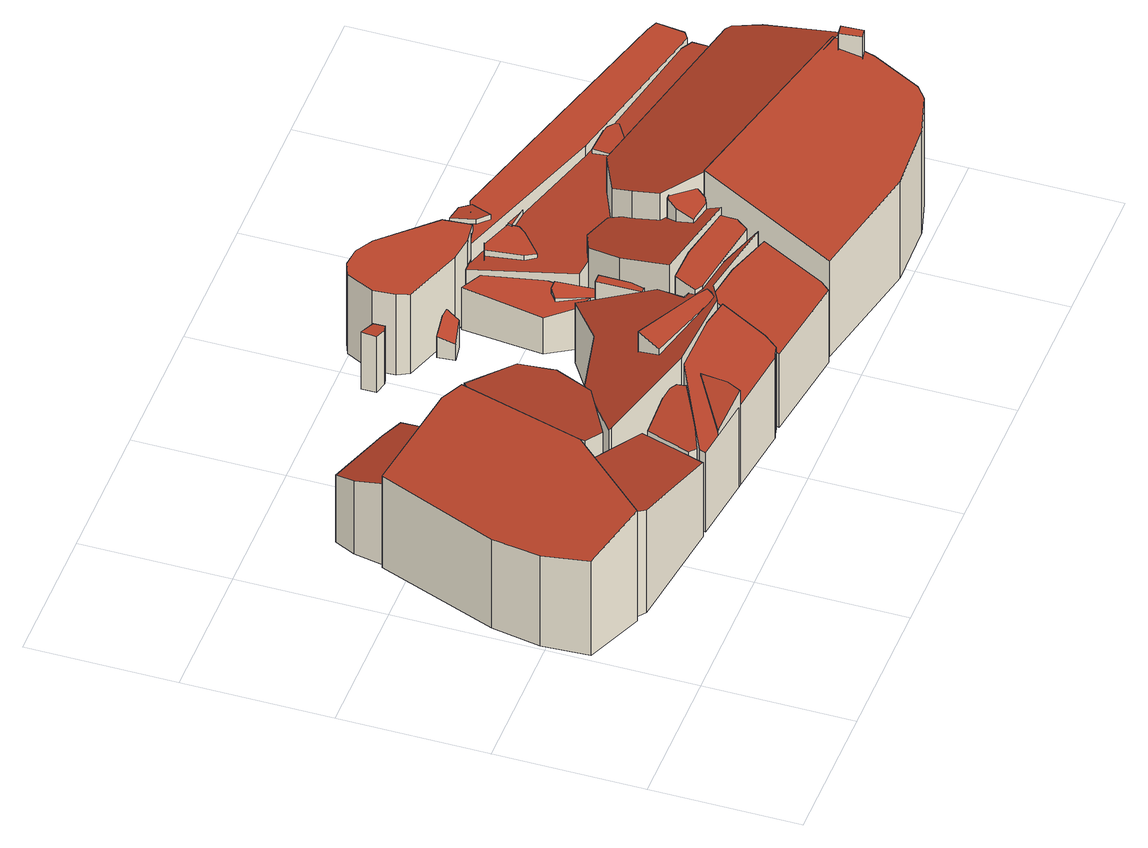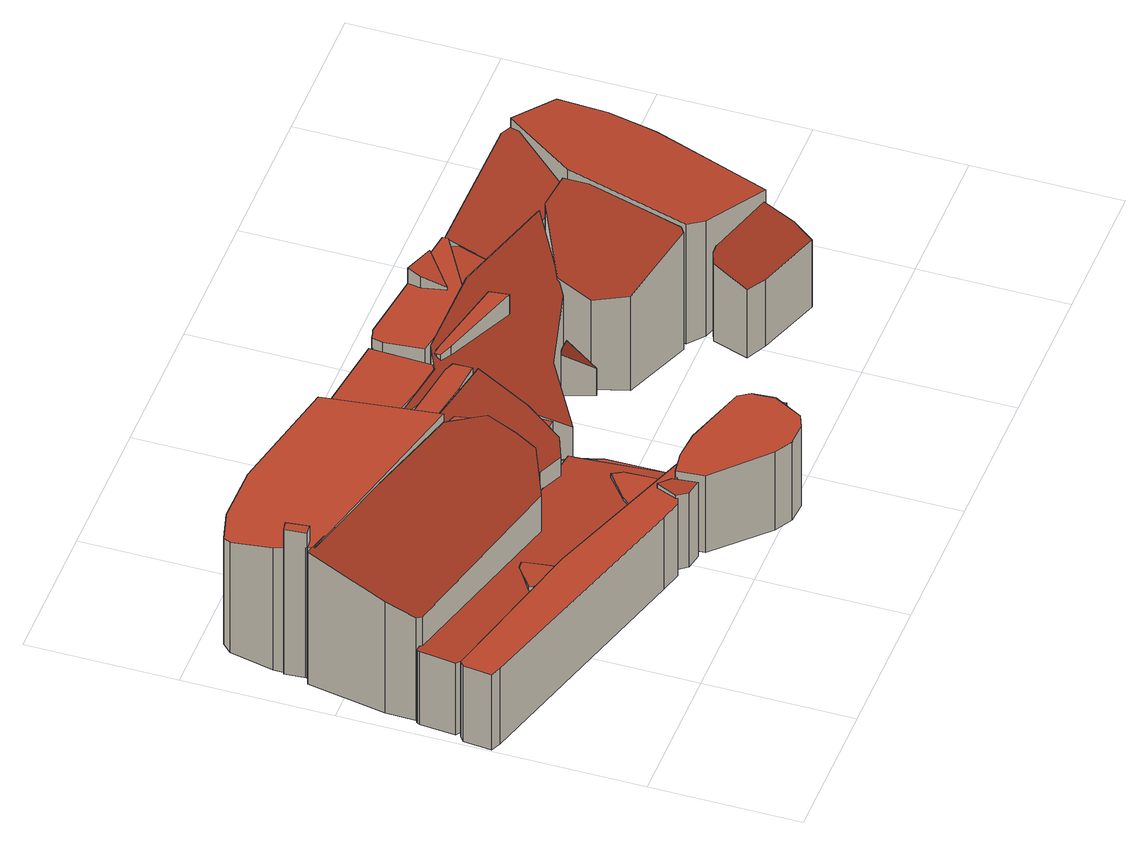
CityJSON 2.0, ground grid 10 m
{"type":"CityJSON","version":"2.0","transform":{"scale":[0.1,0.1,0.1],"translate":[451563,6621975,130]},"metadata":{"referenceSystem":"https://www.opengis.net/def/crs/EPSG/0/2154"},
"CityObjects":{
"building1":{"type":"Building","geometry":[{"type":"MultiSurface","lod":"2","boundaries":[[[0,1,2,3,4,5,6,7]],[[8,9,10,11,12,13,14]],[[15,16,17,18,19,20,21,22,23]],[[24,25,26,27,28,29,30,31]],[[32,33,34,35,36,37,38,39,40,41,42]],[[43,44,45,46,47,48,49,50]],[[51,52,53,54,55,56,57,58]],[[59,60,61,62,63,64]],[[65,66,67,68,69,70,71,72]],[[73,74,75,76,77,78]],[[79,80,81,82,83,84,85,86,87,88,89]],[[90,91,92,93,94,95]],[[96,97,98,99,100,101,102,103]],[[104,105,106,107,108,109,110]],[[111,112,113,114,115,116]],[[117,118,119,120,121,122,123]],[[124,125,126,127,128,129,130]],[[131,132,133,134,135,136]],[[137,138,139,140,141,142,143]],[[144,145,146,147,148,149,150]],[[151,152,153,154]],[[155,156,157,158,159,160,161]],[[162,163,164,165,166,167]],[[168,169,170,171,172]],[[173,174,175,176,177]],[[178,179,180,181,182,183]],[[184,185,186,187]],[[188,189,190,191,192]],[[193,194,195,196]],[[197,198,199,200]],[[201,202,203,204]],[[205,206,207,208]],[[209,210,1,0]],[[210,211,2,1]],[[211,212,3,2]],[[212,213,4,3]],[[213,214,5,4]],[[214,215,6,5]],[[215,216,7,6]],[[216,209,0,7]],[[217,218,9,8]],[[218,219,10,9]],[[219,220,11,10]],[[220,221,12,11]],[[221,222,13,12]],[[222,223,14,13]],[[223,217,8,14]],[[224,225,16,15]],[[225,226,17,16]],[[226,227,18,17]],[[227,228,19,18]],[[228,229,20,19]],[[229,230,21,20]],[[230,231,22,21]],[[231,232,23,22]],[[232,224,15,23]],[[233,234,25,24]],[[234,235,26,25]],[[235,236,27,26]],[[236,237,28,27]],[[237,238,29,28]],[[238,239,30,29]],[[239,240,31,30]],[[240,233,24,31]],[[241,242,33,32]],[[242,243,34,33]],[[243,244,35,34]],[[244,245,36,35]],[[245,246,37,36]],[[246,247,38,37]],[[247,248,39,38]],[[248,249,40,39]],[[249,250,41,40]],[[250,251,42,41]],[[251,241,32,42]],[[252,253,44,43]],[[253,254,45,44]],[[254,255,46,45]],[[255,256,47,46]],[[256,257,48,47]],[[257,258,49,48]],[[258,259,50,49]],[[259,252,43,50]],[[260,261,52,51]],[[261,262,53,52]],[[262,263,54,53]],[[263,264,55,54]],[[264,265,56,55]],[[265,266,57,56]],[[266,267,58,57]],[[267,260,51,58]],[[268,269,60,59]],[[269,270,61,60]],[[270,271,62,61]],[[271,272,63,62]],[[272,273,64,63]],[[273,268,59,64]],[[274,275,66,65]],[[275,276,67,66]],[[276,277,68,67]],[[277,278,69,68]],[[278,279,70,69]],[[279,280,71,70]],[[280,281,72,71]],[[281,274,65,72]],[[282,283,74,73]],[[283,284,75,74]],[[284,285,76,75]],[[285,286,77,76]],[[286,287,78,77]],[[287,282,73,78]],[[288,289,80,79]],[[289,290,81,80]],[[290,291,82,81]],[[291,292,83,82]],[[292,293,84,83]],[[293,294,85,84]],[[294,295,86,85]],[[295,296,87,86]],[[296,297,88,87]],[[297,298,89,88]],[[298,288,79,89]],[[299,300,91,90]],[[300,301,92,91]],[[301,302,93,92]],[[302,303,94,93]],[[303,304,95,94]],[[304,299,90,95]],[[305,306,97,96]],[[306,307,98,97]],[[307,308,99,98]],[[308,309,100,99]],[[309,310,101,100]],[[310,311,102,101]],[[311,312,103,102]],[[312,305,96,103]],[[313,314,105,104]],[[314,315,106,105]],[[315,316,107,106]],[[316,317,108,107]],[[317,318,109,108]],[[318,319,110,109]],[[319,313,104,110]],[[320,321,112,111]],[[321,322,113,112]],[[322,323,114,113]],[[323,324,115,114]],[[324,325,116,115]],[[325,320,111,116]],[[326,327,118,117]],[[327,328,119,118]],[[328,329,120,119]],[[329,330,121,120]],[[330,331,122,121]],[[331,332,123,122]],[[332,326,117,123]],[[333,334,125,124]],[[334,335,126,125]],[[335,336,127,126]],[[336,337,128,127]],[[337,338,129,128]],[[338,339,130,129]],[[339,333,124,130]],[[340,341,132,131]],[[341,342,133,132]],[[342,343,134,133]],[[343,344,135,134]],[[344,345,136,135]],[[345,340,131,136]],[[346,347,138,137]],[[347,348,139,138]],[[348,349,140,139]],[[349,350,141,140]],[[350,351,142,141]],[[351,352,143,142]],[[352,346,137,143]],[[353,354,145,144]],[[354,355,146,145]],[[355,356,147,146]],[[356,357,148,147]],[[357,358,149,148]],[[358,359,150,149]],[[359,353,144,150]],[[360,361,152,151]],[[361,362,153,152]],[[362,363,154,153]],[[363,360,151,154]],[[364,365,156,155]],[[365,366,157,156]],[[366,367,158,157]],[[367,368,159,158]],[[368,369,160,159]],[[369,370,161,160]],[[370,364,155,161]],[[371,372,163,162]],[[372,373,164,163]],[[373,374,165,164]],[[374,375,166,165]],[[375,376,167,166]],[[376,371,162,167]],[[377,378,169,168]],[[378,379,170,169]],[[379,380,171,170]],[[380,381,172,171]],[[381,377,168,172]],[[382,383,174,173]],[[383,384,175,174]],[[384,385,176,175]],[[385,386,177,176]],[[386,382,173,177]],[[387,388,179,178]],[[388,389,180,179]],[[389,390,181,180]],[[390,391,182,181]],[[391,392,183,182]],[[392,387,178,183]],[[393,394,185,184]],[[394,395,186,185]],[[395,396,187,186]],[[396,393,184,187]],[[397,398,189,188]],[[398,399,190,189]],[[399,400,191,190]],[[400,401,192,191]],[[401,397,188,192]],[[402,403,194,193]],[[403,404,195,194]],[[404,405,196,195]],[[405,402,193,196]],[[406,407,198,197]],[[407,408,199,198]],[[408,409,200,199]],[[409,406,197,200]],[[410,411,202,201]],[[411,412,203,202]],[[412,413,204,203]],[[413,410,201,204]],[[414,415,206,205]],[[415,416,207,206]],[[416,417,208,207]],[[417,414,205,208]],[[209,210,211,212,213,214,215,216]],[[217,218,219,220,221,222,223]],[[224,225,226,227,228,229,230,231,232]],[[233,234,235,236,237,238,239,240]],[[241,242,243,244,245,246,247,248,249,250,251]],[[252,253,254,255,256,257,258,259]],[[260,261,262,263,264,265,266,267]],[[268,269,270,271,272,273]],[[274,275,276,277,278,279,280,281]],[[282,283,284,285,286,287]],[[288,289,290,291,292,293,294,295,296,297,298]],[[299,300,301,302,303,304]],[[305,306,307,308,309,310,311,312]],[[313,314,315,316,317,318,319]],[[320,321,322,323,324,325]],[[326,327,328,329,330,331,332]],[[333,334,335,336,337,338,339]],[[340,341,342,343,344,345]],[[346,347,348,349,350,351,352]],[[353,354,355,356,357,358,359]],[[360,361,362,363]],[[364,365,366,367,368,369,370]],[[371,372,373,374,375,376]],[[377,378,379,380,381]],[[382,383,384,385,386]],[[387,388,389,390,391,392]],[[393,394,395,396]],[[397,398,399,400,401]],[[402,403,404,405]],[[406,407,408,409]],[[410,411,412,413]],[[414,415,416,417]]],"semantics":{"surfaces":[{"type":"RoofSurface","slope_in_degrees":17.41,"distance_2d_scale":0.972,"area_in_square_meters":125.8},{"type":"RoofSurface","slope_in_degrees":3.56,"distance_2d_scale":0.972,"area_in_square_meters":116.04},{"type":"RoofSurface","slope_in_degrees":17.65,"distance_2d_scale":0.972,"area_in_square_meters":119.21},{"type":"RoofSurface","slope_in_degrees":16.63,"distance_2d_scale":0.972,"area_in_square_meters":108.57},{"type":"RoofSurface","slope_in_degrees":15.91,"distance_2d_scale":0.972,"area_in_square_meters":80.15},{"type":"RoofSurface","slope_in_degrees":2.7,"distance_2d_scale":0.972,"area_in_square_meters":51.97},{"type":"RoofSurface","slope_in_degrees":17.77,"distance_2d_scale":0.972,"area_in_square_meters":45.58},{"type":"RoofSurface","slope_in_degrees":18.18,"distance_2d_scale":0.972,"area_in_square_meters":44.57},{"type":"RoofSurface","slope_in_degrees":14.33,"distance_2d_scale":0.972,"area_in_square_meters":34.76},{"type":"RoofSurface","slope_in_degrees":18.01,"distance_2d_scale":0.972,"area_in_square_meters":33.25},{"type":"RoofSurface","slope_in_degrees":6.33,"distance_2d_scale":0.972,"area_in_square_meters":31.47},{"type":"RoofSurface","slope_in_degrees":17.38,"distance_2d_scale":0.972,"area_in_square_meters":32.48},{"type":"RoofSurface","slope_in_degrees":20.11,"distance_2d_scale":0.972,"area_in_square_meters":21.98},{"type":"RoofSurface","slope_in_degrees":15.37,"distance_2d_scale":0.972,"area_in_square_meters":12.22},{"type":"RoofSurface","slope_in_degrees":18.56,"distance_2d_scale":0.972,"area_in_square_meters":12.04},{"type":"RoofSurface","slope_in_degrees":16.7,"distance_2d_scale":0.972,"area_in_square_meters":11.17},{"type":"RoofSurface","slope_in_degrees":14.66,"distance_2d_scale":0.972,"area_in_square_meters":8.69},{"type":"RoofSurface","slope_in_degrees":8.67,"distance_2d_scale":0.972,"area_in_square_meters":6.76},{"type":"RoofSurface","slope_in_degrees":9.84,"distance_2d_scale":0.972,"area_in_square_meters":5.71},{"type":"RoofSurface","slope_in_degrees":26.15,"distance_2d_scale":0.972,"area_in_square_meters":4.55},{"type":"RoofSurface","slope_in_degrees":15.33,"distance_2d_scale":0.972,"area_in_square_meters":4.21},{"type":"RoofSurface","slope_in_degrees":19.15,"distance_2d_scale":0.972,"area_in_square_meters":4.17},{"type":"RoofSurface","slope_in_degrees":9.07,"distance_2d_scale":0.972,"area_in_square_meters":3.44},{"type":"RoofSurface","slope_in_degrees":4.12,"distance_2d_scale":0.972,"area_in_square_meters":2.24},{"type":"RoofSurface","slope_in_degrees":6.6,"distance_2d_scale":0.972,"area_in_square_meters":2.03},{"type":"RoofSurface","slope_in_degrees":22.32,"distance_2d_scale":0.972,"area_in_square_meters":1.88},{"type":"RoofSurface","slope_in_degrees":37.88,"distance_2d_scale":0.972,"area_in_square_meters":1.77},{"type":"RoofSurface","slope_in_degrees":16.66,"distance_2d_scale":0.972,"area_in_square_meters":1.06},{"type":"RoofSurface","slope_in_degrees":37.34,"distance_2d_scale":0.972,"area_in_square_meters":1},{"type":"RoofSurface","slope_in_degrees":3.99,"distance_2d_scale":0.972,"area_in_square_meters":2.67},{"type":"RoofSurface","slope_in_degrees":19.67,"distance_2d_scale":0.972,"area_in_square_meters":1.8},{"type":"RoofSurface","slope_in_degrees":28.11,"distance_2d_scale":0.972,"area_in_square_meters":1.05},{"type":"WallSurface","height_in_meters":7.77,"area_in_square_meters":64.58},{"type":"WallSurface","height_in_meters":10.65,"area_in_square_meters":83.61},{"type":"WallSurface","height_in_meters":10.7,"area_in_square_meters":155.09},{"type":"WallSurface","height_in_meters":10.7,"area_in_square_meters":27.53},{"type":"WallSurface","height_in_meters":9.85,"area_in_square_meters":28.11},{"type":"WallSurface","height_in_meters":8.86,"area_in_square_meters":8.16},{"type":"WallSurface","height_in_meters":8.6,"area_in_square_meters":21.65},{"type":"WallSurface","height_in_meters":8.18,"area_in_square_meters":34.32},{"type":"WallSurface","height_in_meters":5.9,"area_in_square_meters":111.3},{"type":"WallSurface","height_in_meters":4.72,"area_in_square_meters":31.01},{"type":"WallSurface","height_in_meters":4.49,"area_in_square_meters":27.25},{"type":"WallSurface","height_in_meters":5.64,"area_in_square_meters":82.71},{"type":"WallSurface","height_in_meters":5.73,"area_in_square_meters":6.63},{"type":"WallSurface","height_in_meters":5.89,"area_in_square_meters":13.9},{"type":"WallSurface","height_in_meters":5.9,"area_in_square_meters":1.41},{"type":"WallSurface","height_in_meters":10.7,"area_in_square_meters":155.23},{"type":"WallSurface","height_in_meters":10.25,"area_in_square_meters":29.18},{"type":"WallSurface","height_in_meters":9.69,"area_in_square_meters":18.49},{"type":"WallSurface","height_in_meters":9.04,"area_in_square_meters":12.97},{"type":"WallSurface","height_in_meters":8.56,"area_in_square_meters":29.27},{"type":"WallSurface","height_in_meters":8.19,"area_in_square_meters":108.11},{"type":"WallSurface","height_in_meters":8.28,"area_in_square_meters":3.96},{"type":"WallSurface","height_in_meters":8.93,"area_in_square_meters":17.12},{"type":"WallSurface","height_in_meters":10.7,"area_in_square_meters":52.91},{"type":"WallSurface","height_in_meters":8.88,"area_in_square_meters":34.16},{"type":"WallSurface","height_in_meters":7.6,"area_in_square_meters":24.41},{"type":"WallSurface","height_in_meters":7.24,"area_in_square_meters":24.17},{"type":"WallSurface","height_in_meters":7.34,"area_in_square_meters":62.11},{"type":"WallSurface","height_in_meters":9.26,"area_in_square_meters":51.64},{"type":"WallSurface","height_in_meters":9.67,"area_in_square_meters":13.41},{"type":"WallSurface","height_in_meters":9.68,"area_in_square_meters":84.65},{"type":"WallSurface","height_in_meters":9.68,"area_in_square_meters":61.12},{"type":"WallSurface","height_in_meters":8.39,"area_in_square_meters":46.76},{"type":"WallSurface","height_in_meters":6.81,"area_in_square_meters":34.33},{"type":"WallSurface","height_in_meters":5.97,"area_in_square_meters":24.25},{"type":"WallSurface","height_in_meters":6.46,"area_in_square_meters":28.18},{"type":"WallSurface","height_in_meters":7.32,"area_in_square_meters":16.7},{"type":"WallSurface","height_in_meters":7.63,"area_in_square_meters":53.96},{"type":"WallSurface","height_in_meters":7.76,"area_in_square_meters":44.68},{"type":"WallSurface","height_in_meters":8.16,"area_in_square_meters":13.81},{"type":"WallSurface","height_in_meters":8.57,"area_in_square_meters":50.97},{"type":"WallSurface","height_in_meters":8.57,"area_in_square_meters":63.51},{"type":"WallSurface","height_in_meters":8.4,"area_in_square_meters":3.14},{"type":"WallSurface","height_in_meters":6.01,"area_in_square_meters":67.51},{"type":"WallSurface","height_in_meters":5.81,"area_in_square_meters":63.8},{"type":"WallSurface","height_in_meters":5.72,"area_in_square_meters":21.44},{"type":"WallSurface","height_in_meters":5.75,"area_in_square_meters":8.43},{"type":"WallSurface","height_in_meters":6.04,"area_in_square_meters":101.74},{"type":"WallSurface","height_in_meters":6.05,"area_in_square_meters":4.89},{"type":"WallSurface","height_in_meters":6.05,"area_in_square_meters":11.02},{"type":"WallSurface","height_in_meters":6.02,"area_in_square_meters":3.41},{"type":"WallSurface","height_in_meters":9.27,"area_in_square_meters":17.11},{"type":"WallSurface","height_in_meters":9.4,"area_in_square_meters":15.72},{"type":"WallSurface","height_in_meters":9.42,"area_in_square_meters":65.42},{"type":"WallSurface","height_in_meters":9.42,"area_in_square_meters":4.33},{"type":"WallSurface","height_in_meters":9.33,"area_in_square_meters":42.32},{"type":"WallSurface","height_in_meters":7.58,"area_in_square_meters":17.01},{"type":"WallSurface","height_in_meters":7.26,"area_in_square_meters":21.06},{"type":"WallSurface","height_in_meters":8.59,"area_in_square_meters":41.87},{"type":"WallSurface","height_in_meters":8.3,"area_in_square_meters":55.31},{"type":"WallSurface","height_in_meters":8.46,"area_in_square_meters":4.86},{"type":"WallSurface","height_in_meters":8.55,"area_in_square_meters":48.9},{"type":"WallSurface","height_in_meters":8.55,"area_in_square_meters":61.7},{"type":"WallSurface","height_in_meters":5.92,"area_in_square_meters":26.93},{"type":"WallSurface","height_in_meters":5.93,"area_in_square_meters":0.46},{"type":"WallSurface","height_in_meters":6.43,"area_in_square_meters":60.7},{"type":"WallSurface","height_in_meters":6.49,"area_in_square_meters":2.56},{"type":"WallSurface","height_in_meters":7.92,"area_in_square_meters":52.76},{"type":"WallSurface","height_in_meters":7.92,"area_in_square_meters":39.8},{"type":"WallSurface","height_in_meters":7.87,"area_in_square_meters":22.82},{"type":"WallSurface","height_in_meters":6.84,"area_in_square_meters":6.84},{"type":"WallSurface","height_in_meters":6.52,"area_in_square_meters":3.35},{"type":"WallSurface","height_in_meters":6.46,"area_in_square_meters":2.19},{"type":"WallSurface","height_in_meters":5.85,"area_in_square_meters":38.74},{"type":"WallSurface","height_in_meters":7.48,"area_in_square_meters":35.59},{"type":"WallSurface","height_in_meters":7.48,"area_in_square_meters":21.12},{"type":"WallSurface","height_in_meters":7.44,"area_in_square_meters":25.02},{"type":"WallSurface","height_in_meters":7.23,"area_in_square_meters":27.47},{"type":"WallSurface","height_in_meters":5.92,"area_in_square_meters":3.88},{"type":"WallSurface","height_in_meters":6.26,"area_in_square_meters":11.3},{"type":"WallSurface","height_in_meters":6.41,"area_in_square_meters":28.53},{"type":"WallSurface","height_in_meters":6.42,"area_in_square_meters":5.92},{"type":"WallSurface","height_in_meters":6.42,"area_in_square_meters":9.63},{"type":"WallSurface","height_in_meters":6.41,"area_in_square_meters":13.52},{"type":"WallSurface","height_in_meters":6.37,"area_in_square_meters":6.33},{"type":"WallSurface","height_in_meters":6.33,"area_in_square_meters":8.72},{"type":"WallSurface","height_in_meters":6.28,"area_in_square_meters":8.81},{"type":"WallSurface","height_in_meters":6.24,"area_in_square_meters":28.69},{"type":"WallSurface","height_in_meters":6.14,"area_in_square_meters":11.86},{"type":"WallSurface","height_in_meters":6.2,"area_in_square_meters":9.36},{"type":"WallSurface","height_in_meters":8.65,"area_in_square_meters":53.96},{"type":"WallSurface","height_in_meters":8.65,"area_in_square_meters":29.4},{"type":"WallSurface","height_in_meters":7.46,"area_in_square_meters":19.13},{"type":"WallSurface","height_in_meters":6.59,"area_in_square_meters":9.72},{"type":"WallSurface","height_in_meters":6.39,"area_in_square_meters":12.27},{"type":"WallSurface","height_in_meters":8.58,"area_in_square_meters":53.1},{"type":"WallSurface","height_in_meters":6.58,"area_in_square_meters":29.84},{"type":"WallSurface","height_in_meters":6.58,"area_in_square_meters":13.73},{"type":"WallSurface","height_in_meters":5.85,"area_in_square_meters":8.35},{"type":"WallSurface","height_in_meters":5.36,"area_in_square_meters":24.72},{"type":"WallSurface","height_in_meters":5.42,"area_in_square_meters":8.08},{"type":"WallSurface","height_in_meters":6.26,"area_in_square_meters":14.73},{"type":"WallSurface","height_in_meters":6.43,"area_in_square_meters":4.71},{"type":"WallSurface","height_in_meters":6.54,"area_in_square_meters":6.36},{"type":"WallSurface","height_in_meters":5.6,"area_in_square_meters":15.59},{"type":"WallSurface","height_in_meters":5.61,"area_in_square_meters":13.02},{"type":"WallSurface","height_in_meters":5.61,"area_in_square_meters":9.3},{"type":"WallSurface","height_in_meters":5.57,"area_in_square_meters":12.17},{"type":"WallSurface","height_in_meters":5.46,"area_in_square_meters":5.55},{"type":"WallSurface","height_in_meters":5.45,"area_in_square_meters":15.46},{"type":"WallSurface","height_in_meters":5.47,"area_in_square_meters":2.74},{"type":"WallSurface","height_in_meters":3.69,"area_in_square_meters":4.39},{"type":"WallSurface","height_in_meters":3.26,"area_in_square_meters":5.98},{"type":"WallSurface","height_in_meters":3.35,"area_in_square_meters":16.97},{"type":"WallSurface","height_in_meters":4.02,"area_in_square_meters":7.7},{"type":"WallSurface","height_in_meters":4.02,"area_in_square_meters":10.54},{"type":"WallSurface","height_in_meters":4.02,"area_in_square_meters":15.04},{"type":"WallSurface","height_in_meters":7.78,"area_in_square_meters":45.49},{"type":"WallSurface","height_in_meters":7.81,"area_in_square_meters":5.01},{"type":"WallSurface","height_in_meters":8.24,"area_in_square_meters":11.08},{"type":"WallSurface","height_in_meters":8.34,"area_in_square_meters":18.91},{"type":"WallSurface","height_in_meters":8.34,"area_in_square_meters":32.65},{"type":"WallSurface","height_in_meters":8.31,"area_in_square_meters":8.04},{"type":"WallSurface","height_in_meters":8.02,"area_in_square_meters":6.27},{"type":"WallSurface","height_in_meters":6.18,"area_in_square_meters":3.13},{"type":"WallSurface","height_in_meters":6.06,"area_in_square_meters":19.05},{"type":"WallSurface","height_in_meters":6.97,"area_in_square_meters":19.01},{"type":"WallSurface","height_in_meters":7.17,"area_in_square_meters":4.95},{"type":"WallSurface","height_in_meters":7.24,"area_in_square_meters":4.55},{"type":"WallSurface","height_in_meters":7.24,"area_in_square_meters":21.29},{"type":"WallSurface","height_in_meters":6.55,"area_in_square_meters":9.85},{"type":"WallSurface","height_in_meters":8.32,"area_in_square_meters":50.84},{"type":"WallSurface","height_in_meters":8.99,"area_in_square_meters":13.36},{"type":"WallSurface","height_in_meters":8.99,"area_in_square_meters":47.18},{"type":"WallSurface","height_in_meters":8.39,"area_in_square_meters":7.3},{"type":"WallSurface","height_in_meters":8.27,"area_in_square_meters":2.88},{"type":"WallSurface","height_in_meters":8.12,"area_in_square_meters":2.52},{"type":"WallSurface","height_in_meters":4.81,"area_in_square_meters":4.1},{"type":"WallSurface","height_in_meters":4.81,"area_in_square_meters":12},{"type":"WallSurface","height_in_meters":4.79,"area_in_square_meters":3.04},{"type":"WallSurface","height_in_meters":4.78,"area_in_square_meters":10.61},{"type":"WallSurface","height_in_meters":4.75,"area_in_square_meters":3.16},{"type":"WallSurface","height_in_meters":4.76,"area_in_square_meters":3.14},{"type":"WallSurface","height_in_meters":4.81,"area_in_square_meters":10.7},{"type":"WallSurface","height_in_meters":3.75,"area_in_square_meters":8.59},{"type":"WallSurface","height_in_meters":4.26,"area_in_square_meters":5.06},{"type":"WallSurface","height_in_meters":4.26,"area_in_square_meters":2.8},{"type":"WallSurface","height_in_meters":4.1,"area_in_square_meters":5.98},{"type":"WallSurface","height_in_meters":3.21,"area_in_square_meters":4.22},{"type":"WallSurface","height_in_meters":2.39,"area_in_square_meters":0.75},{"type":"WallSurface","height_in_meters":2.32,"area_in_square_meters":1.51},{"type":"WallSurface","height_in_meters":7.62,"area_in_square_meters":21.15},{"type":"WallSurface","height_in_meters":7.57,"area_in_square_meters":31.45},{"type":"WallSurface","height_in_meters":7.65,"area_in_square_meters":13.25},{"type":"WallSurface","height_in_meters":7.65,"area_in_square_meters":8.34},{"type":"WallSurface","height_in_meters":8.73,"area_in_square_meters":12.44},{"type":"WallSurface","height_in_meters":8.92,"area_in_square_meters":10.78},{"type":"WallSurface","height_in_meters":9.22,"area_in_square_meters":8.18},{"type":"WallSurface","height_in_meters":9.46,"area_in_square_meters":15.1},{"type":"WallSurface","height_in_meters":9.46,"area_in_square_meters":8.79},{"type":"WallSurface","height_in_meters":9.23,"area_in_square_meters":10.27},{"type":"WallSurface","height_in_meters":8.85,"area_in_square_meters":4.17},{"type":"WallSurface","height_in_meters":5.36,"area_in_square_meters":12.19},{"type":"WallSurface","height_in_meters":5.54,"area_in_square_meters":10.92},{"type":"WallSurface","height_in_meters":5.56,"area_in_square_meters":3.34},{"type":"WallSurface","height_in_meters":5.56,"area_in_square_meters":1.51},{"type":"WallSurface","height_in_meters":5.54,"area_in_square_meters":11.76},{"type":"WallSurface","height_in_meters":5.26,"area_in_square_meters":2.8},{"type":"WallSurface","height_in_meters":5.5,"area_in_square_meters":11.21},{"type":"WallSurface","height_in_meters":5.5,"area_in_square_meters":11.81},{"type":"WallSurface","height_in_meters":5.47,"area_in_square_meters":3.18},{"type":"WallSurface","height_in_meters":5.44,"area_in_square_meters":5.59},{"type":"WallSurface","height_in_meters":5.4,"area_in_square_meters":3.3},{"type":"WallSurface","height_in_meters":6.1,"area_in_square_meters":5.97},{"type":"WallSurface","height_in_meters":6.05,"area_in_square_meters":9.53},{"type":"WallSurface","height_in_meters":5.97,"area_in_square_meters":6.3},{"type":"WallSurface","height_in_meters":6.01,"area_in_square_meters":4.94},{"type":"WallSurface","height_in_meters":6.1,"area_in_square_meters":9.59},{"type":"WallSurface","height_in_meters":3.86,"area_in_square_meters":1.7},{"type":"WallSurface","height_in_meters":3.68,"area_in_square_meters":9.65},{"type":"WallSurface","height_in_meters":4.08,"area_in_square_meters":2.28},{"type":"WallSurface","height_in_meters":4.31,"area_in_square_meters":1.89},{"type":"WallSurface","height_in_meters":4.31,"area_in_square_meters":10.81},{"type":"WallSurface","height_in_meters":3.94,"area_in_square_meters":1.29},{"type":"WallSurface","height_in_meters":1.71,"area_in_square_meters":1.85},{"type":"WallSurface","height_in_meters":2.72,"area_in_square_meters":3.21},{"type":"WallSurface","height_in_meters":2.72,"area_in_square_meters":2.42},{"type":"WallSurface","height_in_meters":2.19,"area_in_square_meters":2.11},{"type":"WallSurface","height_in_meters":4.42,"area_in_square_meters":3.85},{"type":"WallSurface","height_in_meters":4.61,"area_in_square_meters":4.44},{"type":"WallSurface","height_in_meters":4.61,"area_in_square_meters":5.62},{"type":"WallSurface","height_in_meters":4.43,"area_in_square_meters":2.99},{"type":"WallSurface","height_in_meters":4.3,"area_in_square_meters":1.77},{"type":"WallSurface","height_in_meters":3.65,"area_in_square_meters":1.6},{"type":"WallSurface","height_in_meters":3.65,"area_in_square_meters":5.68},{"type":"WallSurface","height_in_meters":3.29,"area_in_square_meters":5.85},{"type":"WallSurface","height_in_meters":3.49,"area_in_square_meters":1.36},{"type":"WallSurface","height_in_meters":4.85,"area_in_square_meters":8.03},{"type":"WallSurface","height_in_meters":4.85,"area_in_square_meters":8.23},{"type":"WallSurface","height_in_meters":5.88,"area_in_square_meters":17.35},{"type":"WallSurface","height_in_meters":5.88,"area_in_square_meters":3.58},{"type":"WallSurface","height_in_meters":11.69,"area_in_square_meters":17.49},{"type":"WallSurface","height_in_meters":11.69,"area_in_square_meters":7.63},{"type":"GroundSurface"}],"values":[0,1,2,3,4,5,6,7,8,9,10,11,12,13,14,15,16,17,18,19,20,21,22,23,24,25,26,27,28,29,30,31,32,33,34,35,36,37,38,39,40,41,42,43,44,45,46,47,48,49,50,51,52,53,54,55,56,57,58,59,60,61,62,63,64,65,66,67,68,69,70,71,72,73,74,75,76,77,78,79,80,81,82,83,84,85,86,87,88,89,90,91,92,93,94,95,96,97,98,99,100,101,102,103,104,105,106,107,108,109,110,111,112,113,114,115,116,117,118,119,120,121,122,123,124,125,126,127,128,129,130,131,132,133,134,135,136,137,138,139,140,141,142,143,144,145,146,147,148,149,150,151,152,153,154,155,156,157,158,159,160,161,162,163,164,165,166,167,168,169,170,171,172,173,174,175,176,177,178,179,180,181,182,183,184,185,186,187,188,189,190,191,192,193,194,195,196,197,198,199,200,201,202,203,204,205,206,207,208,209,210,211,212,213,214,215,216,217,218,219,220,221,222,223,224,225,226,227,228,229,230,229,230,231,232,231,232,233,234,233,234,235,235,235,235,235,235,235,235,235,235,235,235,235,235,235,235,235,235,235,235,235,235,235,235,235,235,235,235,235,235,235,235]}}]}
},
"vertices":[
[392,7,80],[310,24,79],[332,112,109],[473,78,109],[473,51,101],[466,21,91],[460,15,88],[435,8,84],[490,149,61],[281,174,50],[269,243,44],[332,241,47],[484,181,59],[493,175,60],[491,151,61],[478,75,109],[335,113,105],[314,134,99],[317,153,93],[321,167,88],[354,182,81],[485,151,84],[488,148,85],[488,128,92],[44,56,91],[5,72,78],[3,104,75],[9,137,74],[40,218,76],[99,200,95],[110,191,99],[86,107,99],[113,98,86],[165,131,70],[217,143,62],[255,168,50],[265,119,67],[254,98,76],[322,74,79],[265,83,80],[249,75,84],[188,77,88],[116,97,86],[493,178,62],[382,205,60],[276,242,59],[312,255,60],[326,251,60],[492,203,63],[499,200,63],[497,181,63],[108,100,88],[90,105,95],[91,122,96],[111,188,97],[115,191,96],[161,173,78],[168,150,74],[156,124,75],[130,43,62],[53,53,85],[48,57,87],[63,112,88],[144,87,61],[130,44,62],[229,31,67],[134,43,66],[135,47,67],[200,81,82],[250,72,81],[242,42,71],[237,33,68],[232,32,67],[305,23,60],[239,32,61],[258,82,77],[286,78,77],[319,69,75],[309,29,62],[273,243,64],[255,245,65],[213,259,66],[209,267,67],[208,282,67],[218,301,66],[227,305,66],[241,304,65],[253,297,65],[286,264,64],[288,245,64],[326,99,88],[265,111,89],[274,146,77],[286,170,68],[300,176,65],[318,169,66],[85,203,68],[42,217,68],[46,238,61],[53,252,56],[96,237,56],[110,230,57],[102,206,65],[95,203,67],[242,256,57],[215,265,58],[218,288,58],[230,301,58],[251,295,57],[254,285,57],[247,258,57],[276,164,39],[266,172,35],[256,189,31],[261,243,36],[276,229,43],[278,203,43],[321,81,80],[263,89,80],[257,92,81],[261,106,85],[283,105,86],[322,98,85],[324,88,83],[138,50,64],[135,54,63],[145,84,63],[174,82,72],[179,77,74],[179,71,75],[152,56,68],[253,78,82],[193,93,86],[198,108,92],[248,88,86],[256,84,85],[255,81,84],[289,204,51],[285,211,51],[283,236,50],[289,238,50],[310,230,50],[310,223,50],[306,218,50],[371,219,24],[342,222,40],[334,232,45],[338,237,43],[355,235,34],[368,229,26],[369,226,26],[181,37,79],[152,41,70],[189,65,78],[186,47,79],[324,108,90],[310,111,88],[312,123,92],[316,130,95],[332,129,97],[334,120,95],[328,110,91],[386,180,54],[385,202,56],[404,200,58],[409,196,58],[410,193,58],[392,181,55],[480,152,56],[460,158,57],[477,171,57],[482,168,57],[482,158,56],[301,238,63],[294,245,63],[291,261,62],[302,259,62],[307,252,62],[280,158,41],[276,161,39],[267,185,39],[271,189,43],[275,188,45],[280,162,42],[233,237,15],[232,249,19],[247,249,30],[245,239,24],[199,271,45],[190,273,47],[190,283,48],[201,279,47],[203,272,45],[175,134,37],[170,135,39],[172,155,24],[179,134,35],[326,225,51],[328,241,51],[312,244,51],[309,227,51],[272,129,61],[272,159,61],[266,159,61],[266,129,61],[466,72,119],[468,57,119],[474,58,119],[473,73,119],[392,7,2],[310,24,2],[332,112,2],[473,78,2],[473,51,2],[466,21,2],[460,15,2],[435,8,2],[490,149,2],[281,174,2],[269,243,2],[332,241,2],[484,181,2],[493,175,2],[491,151,2],[478,75,2],[335,113,2],[314,134,2],[317,153,2],[321,167,2],[354,182,2],[485,151,2],[488,148,2],[488,128,2],[44,56,2],[5,72,2],[3,104,2],[9,137,2],[40,218,2],[99,200,2],[110,191,2],[86,107,2],[113,98,2],[165,131,2],[217,143,2],[255,168,2],[265,119,2],[254,98,2],[322,74,2],[265,83,2],[249,75,2],[188,77,2],[116,97,2],[493,178,2],[382,205,2],[276,242,2],[312,255,2],[326,251,2],[492,203,2],[499,200,2],[497,181,2],[108,100,2],[90,105,2],[91,122,2],[111,188,2],[115,191,2],[161,173,2],[168,150,2],[156,124,2],[130,43,2],[53,53,2],[48,57,2],[63,112,2],[144,87,2],[130,44,2],[229,31,2],[134,43,2],[135,47,2],[200,81,2],[250,72,2],[242,42,2],[237,33,2],[232,32,2],[305,23,2],[239,32,2],[258,82,2],[286,78,2],[319,69,2],[309,29,2],[273,243,2],[255,245,2],[213,259,2],[209,267,2],[208,282,2],[218,301,2],[227,305,2],[241,304,2],[253,297,2],[286,264,2],[288,245,2],[326,99,2],[265,111,2],[274,146,2],[286,170,2],[300,176,2],[318,169,2],[85,203,2],[42,217,2],[46,238,2],[53,252,2],[96,237,2],[110,230,2],[102,206,2],[95,203,2],[242,256,2],[215,265,2],[218,288,2],[230,301,2],[251,295,2],[254,285,2],[247,258,2],[276,164,2],[266,172,2],[256,189,2],[261,243,2],[276,229,2],[278,203,2],[321,81,2],[263,89,2],[257,92,2],[261,106,2],[283,105,2],[322,98,2],[324,88,2],[138,50,2],[135,54,2],[145,84,2],[174,82,2],[179,77,2],[179,71,2],[152,56,2],[253,78,2],[193,93,2],[198,108,2],[248,88,2],[256,84,2],[255,81,2],[289,204,2],[285,211,2],[283,236,2],[289,238,2],[310,230,2],[310,223,2],[306,218,2],[371,219,2],[342,222,2],[334,232,2],[338,237,2],[355,235,2],[368,229,2],[369,226,2],[181,37,2],[152,41,2],[189,65,2],[186,47,2],[324,108,2],[310,111,2],[312,123,2],[316,130,2],[332,129,2],[334,120,2],[328,110,2],[386,180,2],[385,202,2],[404,200,2],[409,196,2],[410,193,2],[392,181,2],[480,152,2],[460,158,2],[477,171,2],[482,168,2],[482,158,2],[301,238,2],[294,245,2],[291,261,2],[302,259,2],[307,252,2],[280,158,2],[276,161,2],[267,185,2],[271,189,2],[275,188,2],[280,162,2],[233,237,2],[232,249,2],[247,249,2],[245,239,2],[199,271,2],[190,273,2],[190,283,2],[201,279,2],[203,272,2],[175,134,2],[170,135,2],[172,155,2],[179,134,2],[326,225,2],[328,241,2],[312,244,2],[309,227,2],[272,129,2],[272,159,2],[266,159,2],[266,129,2],[466,72,2],[468,57,2],[474,58,2],[473,73,2]
]}
